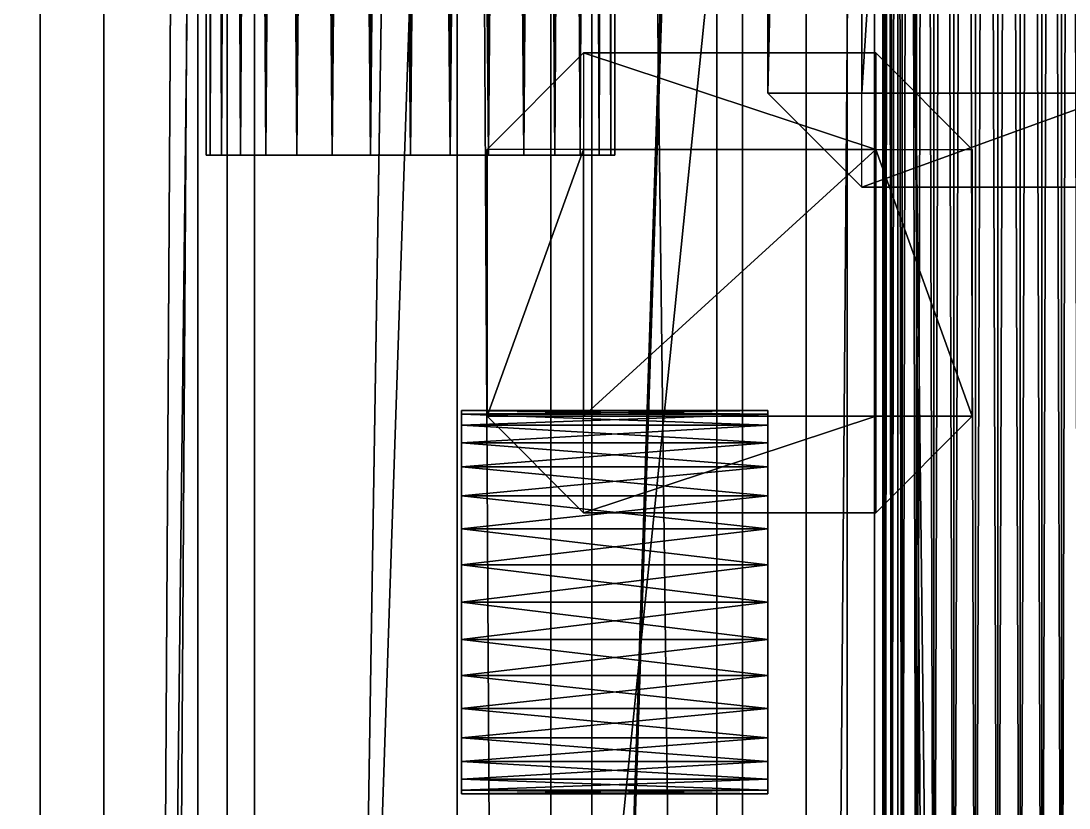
# Model space of a CAD drawing. Header units: millimetres. Extents: x -18 to 4450, y -985 to 970.
# Drawn here: x 1153.5 to 1235.6, y 203.9 to 265.5 of the extents above; entities that cross this region are included whole.
import ezdxf

# ---------------------------------------------------------------- set-up
doc = ezdxf.new("R2010")
doc.units = ezdxf.units.MM
for name, color, linetype in [('as_fitted_routes__j40_rt_012_under_dash_evaporator_blower_controls_feed_under_dash_evaporator_feed', 1, 'CONTINUOUS'), ('body__cowl_top', 40, 'CONTINUOUS'), ('body__firewall', 40, 'CONTINUOUS'), ('body__floor_pan', 40, 'CONTINUOUS'), ('body__windshield_frame', 40, 'CONTINUOUS'), ('body__windshield_glass', 4, 'CONTINUOUS'), ('hard_top__front_roof_header_overhang_skin', 7, 'CONTINUOUS'), ('hard_top__roof_front_gutter', 7, 'CONTINUOUS'), ('hard_top__white_hardtop_crowned_roof_skin', 7, 'CONTINUOUS'), ('hard_top__white_hardtop_roof', 7, 'CONTINUOUS'), ('interior__dash_passenger_grab_handle_bar', 9, 'CONTINUOUS'), ('interior__dash_passenger_grab_handle_right_mount', 9, 'CONTINUOUS'), ('interior__dashboard', 30, 'CONTINUOUS'), ('interior__dashboard_glovebox_door', 7, 'CONTINUOUS'), ('interior__heater_control_knob_3', 9, 'CONTINUOUS')]:
    doc.layers.add(name, color=color, linetype=linetype)

msp = doc.modelspace()

# ---------------------------------------------------------------- linework, layer by layer
at = {"layer": 'as_fitted_routes__j40_rt_012_under_dash_evaporator_blower_controls_feed_under_dash_evaporator_feed'}
for points in [[(1221.172929, 159.999996, 986.755788), (1221.172929, 680.000007, 986.755788), (1220.999956, 680.000007, 985.000014)], [(1221.172929, 159.999996, 986.755788), (1220.999956, 680.000007, 985.000014), (1220.999956, 159.999996, 985.000014)], [(1220.999956, 159.999996, 985.000014), (1220.999956, 680.000007, 985.000014), (1221.172929, 680.000007, 983.244181)], [(1220.999956, 159.999996, 985.000014), (1221.172929, 680.000007, 983.244181), (1221.172929, 159.999996, 983.244181)], [(1221.685052, 159.999996, 988.444149), (1221.685052, 680.000007, 988.444149), (1221.172929, 680.000007, 986.755788)], [(1221.685052, 159.999996, 988.444149), (1221.172929, 680.000007, 986.755788), (1221.172929, 159.999996, 986.755788)], [(1221.172929, 159.999996, 983.244181), (1221.172929, 680.000007, 983.244181), (1221.685052, 680.000007, 981.55582)], [(1221.172929, 159.999996, 983.244181), (1221.685052, 680.000007, 981.55582), (1221.685052, 159.999996, 981.55582)], [(1222.516775, 159.999996, 990.000129), (1222.516775, 680.000007, 990.000129), (1221.685052, 680.000007, 988.444149)], [(1222.516775, 159.999996, 990.000129), (1221.685052, 680.000007, 988.444149), (1221.685052, 159.999996, 988.444149)], [(1221.685052, 159.999996, 981.55582), (1221.685052, 680.000007, 981.55582), (1222.516775, 680.000007, 979.99984)], [(1221.685052, 159.999996, 981.55582), (1222.516775, 680.000007, 979.99984), (1222.516775, 159.999996, 979.99984)], [(1223.636031, 159.999996, 991.363943), (1223.636031, 680.000007, 991.363943), (1222.516775, 680.000007, 990.000129)], [(1223.636031, 159.999996, 991.363943), (1222.516775, 680.000007, 990.000129), (1222.516775, 159.999996, 990.000129)], [(1222.516775, 159.999996, 979.99984), (1222.516775, 680.000007, 979.99984), (1223.636031, 680.000007, 978.636026)], [(1222.516775, 159.999996, 979.99984), (1223.636031, 680.000007, 978.636026), (1223.636031, 159.999996, 978.636026)], [(1224.999905, 159.999996, 992.483199), (1224.999905, 680.000007, 992.483199), (1223.636031, 680.000007, 991.363943)], [(1224.999905, 159.999996, 992.483199), (1223.636031, 680.000007, 991.363943), (1223.636031, 159.999996, 991.363943)], [(1223.636031, 159.999996, 978.636026), (1223.636031, 680.000007, 978.636026), (1224.999905, 680.000007, 977.51677)], [(1223.636031, 159.999996, 978.636026), (1224.999905, 680.000007, 977.51677), (1224.999905, 159.999996, 977.51677)], [(1226.555824, 159.999996, 993.314922), (1226.555824, 680.000007, 993.314922), (1224.999905, 680.000007, 992.483199)], [(1226.555824, 159.999996, 993.314922), (1224.999905, 680.000007, 992.483199), (1224.999905, 159.999996, 992.483199)], [(1224.999905, 159.999996, 977.51677), (1224.999905, 680.000007, 977.51677), (1226.555824, 680.000007, 976.685107)], [(1224.999905, 159.999996, 977.51677), (1226.555824, 680.000007, 976.685107), (1226.555824, 159.999996, 976.685107)], [(1228.244185, 159.999996, 993.827045), (1228.244185, 680.000007, 993.827045), (1226.555824, 680.000007, 993.314922)], [(1228.244185, 159.999996, 993.827045), (1226.555824, 680.000007, 993.314922), (1226.555824, 159.999996, 993.314922)], [(1226.555824, 159.999996, 976.685107), (1226.555824, 680.000007, 976.685107), (1228.244185, 680.000007, 976.172924)], [(1226.555824, 159.999996, 976.685107), (1228.244185, 680.000007, 976.172924), (1228.244185, 159.999996, 976.172924)], [(1230.000019, 159.999996, 994.000018), (1230.000019, 680.000007, 994.000018), (1228.244185, 680.000007, 993.827045)], [(1230.000019, 159.999996, 994.000018), (1228.244185, 680.000007, 993.827045), (1228.244185, 159.999996, 993.827045)], [(1228.244185, 159.999996, 976.172924), (1228.244185, 680.000007, 976.172924), (1230.000019, 680.000007, 976.000011)], [(1228.244185, 159.999996, 976.172924), (1230.000019, 680.000007, 976.000011), (1230.000019, 159.999996, 976.000011)], [(1231.755853, 159.999996, 993.827045), (1231.755853, 680.000007, 993.827045), (1230.000019, 680.000007, 994.000018)], [(1231.755853, 159.999996, 993.827045), (1230.000019, 680.000007, 994.000018), (1230.000019, 159.999996, 994.000018)], [(1230.000019, 159.999996, 976.000011), (1230.000019, 680.000007, 976.000011), (1231.755853, 680.000007, 976.172924)], [(1230.000019, 159.999996, 976.000011), (1231.755853, 680.000007, 976.172924), (1231.755853, 159.999996, 976.172924)], [(1233.444095, 159.999996, 993.314922), (1233.444095, 680.000007, 993.314922), (1231.755853, 680.000007, 993.827045)], [(1233.444095, 159.999996, 993.314922), (1231.755853, 680.000007, 993.827045), (1231.755853, 159.999996, 993.827045)], [(1231.755853, 159.999996, 976.172924), (1231.755853, 680.000007, 976.172924), (1233.444095, 680.000007, 976.685107)], [(1231.755853, 159.999996, 976.172924), (1233.444095, 680.000007, 976.685107), (1233.444095, 159.999996, 976.685107)], [(1235.000134, 159.999996, 992.483199), (1235.000134, 680.000007, 992.483199), (1233.444095, 680.000007, 993.314922)], [(1235.000134, 159.999996, 992.483199), (1233.444095, 680.000007, 993.314922), (1233.444095, 159.999996, 993.314922)], [(1233.444095, 159.999996, 976.685107), (1233.444095, 680.000007, 976.685107), (1235.000134, 680.000007, 977.51677)], [(1233.444095, 159.999996, 976.685107), (1235.000134, 680.000007, 977.51677), (1235.000134, 159.999996, 977.51677)], [(1236.364007, 159.999996, 991.363943), (1236.364007, 680.000007, 991.363943), (1235.000134, 680.000007, 992.483199)], [(1236.364007, 159.999996, 991.363943), (1235.000134, 680.000007, 992.483199), (1235.000134, 159.999996, 992.483199)], [(1235.000134, 159.999996, 977.51677), (1235.000134, 680.000007, 977.51677), (1236.364007, 680.000007, 978.636026)], [(1235.000134, 159.999996, 977.51677), (1236.364007, 680.000007, 978.636026), (1236.364007, 159.999996, 978.636026)]]:
    msp.add_3dface(points, dxfattribs=at)
at = {"layer": 'body__cowl_top'}
for points in [[(1108.100057, -706.900001, 1370.000005), (1251.899958, -706.900001, 1370.000005), (1251.899958, 706.900001, 1370.000005)], [(1108.100057, -706.900001, 1370.000005), (1251.899958, 706.900001, 1370.000005), (1108.100057, 706.900001, 1370.000005)], [(1108.100057, -706.900001, 1259.99999), (1108.100057, 706.900001, 1259.99999), (1251.899958, 706.900001, 1259.99999)], [(1108.100057, -706.900001, 1259.99999), (1251.899958, 706.900001, 1259.99999), (1251.899958, -706.900001, 1259.99999)]]:
    msp.add_3dface(points, dxfattribs=at)
at = {"layer": 'body__firewall'}
for points in [[(1151.800036, -693.199992, 1470.000029), (1198.199987, -693.199992, 1470.000029), (1198.199987, 693.199992, 1470.000029)], [(1151.800036, -693.199992, 1470.000029), (1198.199987, 693.199992, 1470.000029), (1151.800036, 693.199992, 1470.000029)], [(1151.800036, -693.199992, 689.999998), (1151.800036, 693.199992, 689.999998), (1198.199987, 693.199992, 689.999998)], [(1151.800036, -693.199992, 689.999998), (1198.199987, 693.199992, 689.999998), (1198.199987, -693.199992, 689.999998)], [(1215.000033, -693.199992, 706.799984), (1198.199987, -693.199992, 689.999998), (1198.199987, 693.199992, 689.999998)], [(1215.000033, -693.199992, 706.799984), (1198.199987, 693.199992, 689.999998), (1215.000033, 693.199992, 706.799984)], [(1215.000033, -693.199992, 1453.199983), (1198.199987, -693.199992, 1470.000029), (1198.199987, 693.199992, 1470.000029)], [(1215.000033, -693.199992, 1453.199983), (1198.199987, 693.199992, 1470.000029), (1215.000033, 693.199992, 1453.199983)], [(1215.000033, -693.199992, 706.799984), (1215.000033, 693.199992, 706.799984), (1215.000033, 693.199992, 1453.199983)], [(1215.000033, -693.199992, 706.799984), (1215.000033, 693.199992, 1453.199983), (1215.000033, -693.199992, 1453.199983)]]:
    msp.add_3dface(points, dxfattribs=at)
at = {"layer": 'body__floor_pan'}
for points in [[(901.549995, -653.450012, 670.000017), (3428.450108, -653.450012, 670.000017), (3428.450108, 653.450012, 670.000017)], [(901.549995, -653.450012, 670.000017), (3428.450108, 653.450012, 670.000017), (901.549995, 653.450012, 670.000017)], [(901.549995, -653.450012, 615.00001), (901.549995, 653.450012, 615.00001), (3428.450108, 653.450012, 615.00001)], [(901.549995, -653.450012, 615.00001), (3428.450108, 653.450012, 615.00001), (3428.450108, -653.450012, 615.00001)]]:
    msp.add_3dface(points, dxfattribs=at)
at = {"layer": 'body__windshield_frame'}
for points in [[(1154.999971, -723.200023, 1331.799984), (1154.999971, -723.200023, 1818.199992), (1154.999971, 723.200023, 1818.199992)], [(1154.999971, -723.200023, 1331.799984), (1154.999971, 723.200023, 1818.199992), (1154.999971, 723.200023, 1331.799984)], [(1154.999971, -723.200023, 1331.799984), (1171.800017, -723.200023, 1315.000057), (1171.800017, 723.200023, 1315.000057)], [(1154.999971, -723.200023, 1331.799984), (1171.800017, 723.200023, 1315.000057), (1154.999971, 723.200023, 1331.799984)], [(1154.999971, -723.200023, 1818.199992), (1171.800017, -723.200023, 1835.000038), (1171.800017, 723.200023, 1835.000038)], [(1154.999971, -723.200023, 1818.199992), (1171.800017, 723.200023, 1835.000038), (1154.999971, 723.200023, 1818.199992)], [(1171.800017, -723.200023, 1835.000038), (1218.199968, -723.200023, 1835.000038), (1218.199968, 723.200023, 1835.000038)], [(1171.800017, -723.200023, 1835.000038), (1218.199968, 723.200023, 1835.000038), (1171.800017, 723.200023, 1835.000038)], [(1171.800017, -723.200023, 1315.000057), (1171.800017, 723.200023, 1315.000057), (1218.199968, 723.200023, 1315.000057)], [(1171.800017, -723.200023, 1315.000057), (1218.199968, 723.200023, 1315.000057), (1218.199968, -723.200023, 1315.000057)], [(1235.000014, -723.200023, 1331.799984), (1218.199968, -723.200023, 1315.000057), (1218.199968, 723.200023, 1315.000057)], [(1235.000014, -723.200023, 1331.799984), (1218.199968, 723.200023, 1315.000057), (1235.000014, 723.200023, 1331.799984)], [(1235.000014, -723.200023, 1818.199992), (1218.199968, -723.200023, 1835.000038), (1218.199968, 723.200023, 1835.000038)], [(1235.000014, -723.200023, 1818.199992), (1218.199968, 723.200023, 1835.000038), (1235.000014, 723.200023, 1818.199992)], [(1235.000014, -723.200023, 1331.799984), (1235.000014, 723.200023, 1331.799984), (1235.000014, 723.200023, 1818.199992)], [(1235.000014, -723.200023, 1331.799984), (1235.000014, 723.200023, 1818.199992), (1235.000014, -723.200023, 1818.199992)]]:
    msp.add_3dface(points, dxfattribs=at)
at = {"layer": 'body__windshield_glass'}
for points in [[(1159.999967, -642.650008, 1387.349963), (1159.999967, -642.650008, 1782.649994), (1159.999967, 642.650008, 1782.649994)], [(1159.999967, -642.650008, 1387.349963), (1159.999967, 642.650008, 1782.649994), (1159.999967, 642.650008, 1387.349963)], [(1159.999967, -642.650008, 1387.349963), (1167.350054, -642.650008, 1379.999995), (1167.350054, 642.650008, 1379.999995)], [(1159.999967, -642.650008, 1387.349963), (1167.350054, 642.650008, 1379.999995), (1159.999967, 642.650008, 1387.349963)], [(1159.999967, -642.650008, 1782.649994), (1167.350054, -642.650008, 1789.999962), (1167.350054, 642.650008, 1789.999962)], [(1159.999967, -642.650008, 1782.649994), (1167.350054, 642.650008, 1789.999962), (1159.999967, 642.650008, 1782.649994)], [(1167.350054, -642.650008, 1789.999962), (1187.649965, -642.650008, 1789.999962), (1187.649965, 642.650008, 1789.999962)], [(1167.350054, -642.650008, 1789.999962), (1187.649965, 642.650008, 1789.999962), (1167.350054, 642.650008, 1789.999962)], [(1167.350054, -642.650008, 1379.999995), (1167.350054, 642.650008, 1379.999995), (1187.649965, 642.650008, 1379.999995)], [(1167.350054, -642.650008, 1379.999995), (1187.649965, 642.650008, 1379.999995), (1187.649965, -642.650008, 1379.999995)], [(1195.000052, -642.650008, 1387.349963), (1187.649965, -642.650008, 1379.999995), (1187.649965, 642.650008, 1379.999995)], [(1195.000052, -642.650008, 1387.349963), (1187.649965, 642.650008, 1379.999995), (1195.000052, 642.650008, 1387.349963)], [(1195.000052, -642.650008, 1782.649994), (1187.649965, -642.650008, 1789.999962), (1187.649965, 642.650008, 1789.999962)], [(1195.000052, -642.650008, 1782.649994), (1187.649965, 642.650008, 1789.999962), (1195.000052, 642.650008, 1782.649994)], [(1195.000052, -642.650008, 1387.349963), (1195.000052, 642.650008, 1387.349963), (1195.000052, 642.650008, 1782.649994)], [(1195.000052, -642.650008, 1387.349963), (1195.000052, 642.650008, 1782.649994), (1195.000052, -642.650008, 1782.649994)]]:
    msp.add_3dface(points, dxfattribs=at)
at = {"layer": 'hard_top__front_roof_header_overhang_skin'}
for points in [[(1092.000008, 0, 1833.999991), (1207.999945, 0, 1878.000021), (1207.999945, 786.000013, 1851.999998)], [(1092.000008, 0, 1833.999991), (1207.999945, 786.000013, 1851.999998), (1092.000008, 786.000013, 1807.999969)], [(1092.000008, 0, 1817.999959), (1092.000008, 786.000013, 1792.000055), (1207.999945, 786.000013, 1835.999966)], [(1092.000008, 0, 1817.999959), (1207.999945, 786.000013, 1835.999966), (1207.999945, 0, 1861.999989)], [(1207.999945, 0, 1878.000021), (1207.999945, 0, 1861.999989), (1207.999945, 786.000013, 1835.999966)], [(1207.999945, 0, 1878.000021), (1207.999945, 786.000013, 1835.999966), (1207.999945, 786.000013, 1851.999998)]]:
    msp.add_3dface(points, dxfattribs=at)
at = {"layer": 'hard_top__roof_front_gutter'}
for points in [[(1159.999967, -777.840018, 1819.659948), (1159.999967, -777.840018, 1846.339941), (1159.999967, 777.840018, 1846.339941)], [(1159.999967, -777.840018, 1819.659948), (1159.999967, 777.840018, 1846.339941), (1159.999967, 777.840018, 1819.659948)], [(1159.999967, -777.840018, 1819.659948), (1169.659972, -777.840018, 1809.999943), (1169.659972, 777.840018, 1809.999943)], [(1159.999967, -777.840018, 1819.659948), (1169.659972, 777.840018, 1809.999943), (1159.999967, 777.840018, 1819.659948)], [(1159.999967, -777.840018, 1846.339941), (1169.659972, -777.840018, 1855.999947), (1169.659972, 777.840018, 1855.999947)], [(1159.999967, -777.840018, 1846.339941), (1169.659972, 777.840018, 1855.999947), (1159.999967, 777.840018, 1846.339941)], [(1169.659972, -777.840018, 1855.999947), (1220.340014, -777.840018, 1855.999947), (1220.340014, 777.840018, 1855.999947)], [(1169.659972, -777.840018, 1855.999947), (1220.340014, 777.840018, 1855.999947), (1169.659972, 777.840018, 1855.999947)], [(1169.659972, -777.840018, 1809.999943), (1169.659972, 777.840018, 1809.999943), (1220.340014, 777.840018, 1809.999943)], [(1169.659972, -777.840018, 1809.999943), (1220.340014, 777.840018, 1809.999943), (1220.340014, -777.840018, 1809.999943)], [(1230.000019, -777.840018, 1819.659948), (1220.340014, -777.840018, 1809.999943), (1220.340014, 777.840018, 1809.999943)], [(1230.000019, -777.840018, 1819.659948), (1220.340014, 777.840018, 1809.999943), (1230.000019, 777.840018, 1819.659948)], [(1230.000019, -777.840018, 1846.339941), (1220.340014, -777.840018, 1855.999947), (1220.340014, 777.840018, 1855.999947)], [(1230.000019, -777.840018, 1846.339941), (1220.340014, 777.840018, 1855.999947), (1230.000019, 777.840018, 1846.339941)], [(1230.000019, -777.840018, 1819.659948), (1230.000019, 777.840018, 1819.659948), (1230.000019, 777.840018, 1846.339941)], [(1230.000019, -777.840018, 1819.659948), (1230.000019, 777.840018, 1846.339941), (1230.000019, -777.840018, 1846.339941)]]:
    msp.add_3dface(points, dxfattribs=at)
at = {"layer": 'hard_top__white_hardtop_crowned_roof_skin'}
for points in [[(1125, 0, 1932.000041), (3440.000057, 0, 1942.000031), (3440.000057, 759.99999, 1896.000028)], [(1125, 0, 1932.000041), (3440.000057, 759.99999, 1896.000028), (1125, 759.99999, 1886.000037)], [(1125, 0, 1906.000018), (1125, 759.99999, 1860.000014), (3440.000057, 759.99999, 1870.000005)], [(1125, 0, 1906.000018), (3440.000057, 759.99999, 1870.000005), (3440.000057, 0, 1916.000009)]]:
    msp.add_3dface(points, dxfattribs=at)
at = {"layer": 'hard_top__white_hardtop_roof'}
for points in [[(1210.000038, -757.82001, 1850.18003), (1210.000038, -757.82001, 1883.820057), (1210.000038, 757.82001, 1883.820057)], [(1210.000038, -757.82001, 1850.18003), (1210.000038, 757.82001, 1883.820057), (1210.000038, 757.82001, 1850.18003)], [(1210.000038, -757.82001, 1850.18003), (1222.180009, -757.82001, 1838.000059), (1222.180009, 757.82001, 1838.000059)], [(1210.000038, -757.82001, 1850.18003), (1222.180009, 757.82001, 1838.000059), (1210.000038, 757.82001, 1850.18003)], [(1210.000038, -757.82001, 1883.820057), (1222.180009, -757.82001, 1896.000028), (1222.180009, 757.82001, 1896.000028)], [(1210.000038, -757.82001, 1883.820057), (1222.180009, 757.82001, 1896.000028), (1210.000038, 757.82001, 1883.820057)], [(1222.180009, -757.82001, 1896.000028), (3487.81991, -757.82001, 1896.000028), (3487.81991, 757.82001, 1896.000028)], [(1222.180009, -757.82001, 1896.000028), (3487.81991, 757.82001, 1896.000028), (1222.180009, 757.82001, 1896.000028)], [(1222.180009, -757.82001, 1838.000059), (1222.180009, 757.82001, 1838.000059), (3487.81991, 757.82001, 1838.000059)], [(1222.180009, -757.82001, 1838.000059), (3487.81991, 757.82001, 1838.000059), (3487.81991, -757.82001, 1838.000059)]]:
    msp.add_3dface(points, dxfattribs=at)
at = {"layer": 'interior__dash_passenger_grab_handle_bar'}
for points in [[(1168.307424, 254.999995, 1201.121449), (1168.307424, 584.999979, 1201.121449), (1167.999983, 584.999979, 1197.999954)], [(1168.307424, 254.999995, 1201.121449), (1167.999983, 584.999979, 1197.999954), (1167.999983, 254.999995, 1197.999954)], [(1167.999983, 254.999995, 1197.999954), (1167.999983, 584.999979, 1197.999954), (1168.307424, 584.999979, 1194.878578)], [(1167.999983, 254.999995, 1197.999954), (1168.307424, 584.999979, 1194.878578), (1168.307424, 254.999995, 1194.878578)], [(1169.217944, 254.999995, 1204.122901), (1169.217944, 584.999979, 1204.122901), (1168.307424, 584.999979, 1201.121449)], [(1169.217944, 254.999995, 1204.122901), (1168.307424, 584.999979, 1201.121449), (1168.307424, 254.999995, 1201.121449)], [(1168.307424, 254.999995, 1194.878578), (1168.307424, 584.999979, 1194.878578), (1169.217944, 584.999979, 1191.877007)], [(1168.307424, 254.999995, 1194.878578), (1169.217944, 584.999979, 1191.877007), (1169.217944, 254.999995, 1191.877007)], [(1170.696497, 254.999995, 1206.889153), (1170.696497, 584.999979, 1206.889153), (1169.217944, 584.999979, 1204.122901)], [(1170.696497, 254.999995, 1206.889153), (1169.217944, 584.999979, 1204.122901), (1169.217944, 254.999995, 1204.122901)], [(1169.217944, 254.999995, 1191.877007), (1169.217944, 584.999979, 1191.877007), (1170.696497, 584.999979, 1189.110875)], [(1169.217944, 254.999995, 1191.877007), (1170.696497, 584.999979, 1189.110875), (1170.696497, 254.999995, 1189.110875)], [(1172.686338, 254.999995, 1209.31375), (1172.686338, 584.999979, 1209.31375), (1170.696497, 584.999979, 1206.889153)], [(1172.686338, 254.999995, 1209.31375), (1170.696497, 584.999979, 1206.889153), (1170.696497, 254.999995, 1206.889153)], [(1170.696497, 254.999995, 1189.110875), (1170.696497, 584.999979, 1189.110875), (1172.686338, 584.999979, 1186.686277)], [(1170.696497, 254.999995, 1189.110875), (1172.686338, 584.999979, 1186.686277), (1172.686338, 254.999995, 1186.686277)], [(1175.110817, 254.999995, 1211.303473), (1175.110817, 584.999979, 1211.303473), (1172.686338, 584.999979, 1209.31375)], [(1175.110817, 254.999995, 1211.303473), (1172.686338, 584.999979, 1209.31375), (1172.686338, 254.999995, 1209.31375)], [(1172.686338, 254.999995, 1186.686277), (1172.686338, 584.999979, 1186.686277), (1175.110817, 584.999979, 1184.696436)], [(1172.686338, 254.999995, 1186.686277), (1175.110817, 584.999979, 1184.696436), (1175.110817, 254.999995, 1184.696436)], [(1177.877069, 254.999995, 1212.782025), (1177.877069, 584.999979, 1212.782025), (1175.110817, 584.999979, 1211.303473)], [(1177.877069, 254.999995, 1212.782025), (1175.110817, 584.999979, 1211.303473), (1175.110817, 254.999995, 1211.303473)], [(1175.110817, 254.999995, 1184.696436), (1175.110817, 584.999979, 1184.696436), (1177.877069, 584.999979, 1183.217883)], [(1175.110817, 254.999995, 1184.696436), (1177.877069, 584.999979, 1183.217883), (1177.877069, 254.999995, 1183.217883)], [(1180.87852, 254.999995, 1213.692546), (1180.87852, 584.999979, 1213.692546), (1177.877069, 584.999979, 1212.782025)], [(1180.87852, 254.999995, 1213.692546), (1177.877069, 584.999979, 1212.782025), (1177.877069, 254.999995, 1212.782025)], [(1177.877069, 254.999995, 1183.217883), (1177.877069, 584.999979, 1183.217883), (1180.87852, 584.999979, 1182.307482)], [(1177.877069, 254.999995, 1183.217883), (1180.87852, 584.999979, 1182.307482), (1180.87852, 254.999995, 1182.307482)], [(1184.000015, 254.999995, 1213.999987), (1184.000015, 584.999979, 1213.999987), (1180.87852, 584.999979, 1213.692546)], [(1184.000015, 254.999995, 1213.999987), (1180.87852, 584.999979, 1213.692546), (1180.87852, 254.999995, 1213.692546)], [(1180.87852, 254.999995, 1182.307482), (1180.87852, 584.999979, 1182.307482), (1184.000015, 584.999979, 1182.000041)], [(1180.87852, 254.999995, 1182.307482), (1184.000015, 584.999979, 1182.000041), (1184.000015, 254.999995, 1182.000041)], [(1187.121391, 254.999995, 1213.692546), (1187.121391, 584.999979, 1213.692546), (1184.000015, 584.999979, 1213.999987)], [(1187.121391, 254.999995, 1213.692546), (1184.000015, 584.999979, 1213.999987), (1184.000015, 254.999995, 1213.999987)], [(1184.000015, 254.999995, 1182.000041), (1184.000015, 584.999979, 1182.000041), (1187.121391, 584.999979, 1182.307482)], [(1184.000015, 254.999995, 1182.000041), (1187.121391, 584.999979, 1182.307482), (1187.121391, 254.999995, 1182.307482)], [(1190.122962, 254.999995, 1212.782025), (1190.122962, 584.999979, 1212.782025), (1187.121391, 584.999979, 1213.692546)], [(1190.122962, 254.999995, 1212.782025), (1187.121391, 584.999979, 1213.692546), (1187.121391, 254.999995, 1213.692546)], [(1187.121391, 254.999995, 1182.307482), (1187.121391, 584.999979, 1182.307482), (1190.122962, 584.999979, 1183.217883)], [(1187.121391, 254.999995, 1182.307482), (1190.122962, 584.999979, 1183.217883), (1190.122962, 254.999995, 1183.217883)], [(1192.889094, 254.999995, 1211.303473), (1192.889094, 584.999979, 1211.303473), (1190.122962, 584.999979, 1212.782025)], [(1192.889094, 254.999995, 1211.303473), (1190.122962, 584.999979, 1212.782025), (1190.122962, 254.999995, 1212.782025)], [(1190.122962, 254.999995, 1183.217883), (1190.122962, 584.999979, 1183.217883), (1192.889094, 584.999979, 1184.696436)], [(1190.122962, 254.999995, 1183.217883), (1192.889094, 584.999979, 1184.696436), (1192.889094, 254.999995, 1184.696436)], [(1195.313692, 254.999995, 1209.31375), (1195.313692, 584.999979, 1209.31375), (1192.889094, 584.999979, 1211.303473)], [(1195.313692, 254.999995, 1209.31375), (1192.889094, 584.999979, 1211.303473), (1192.889094, 254.999995, 1211.303473)], [(1192.889094, 254.999995, 1184.696436), (1192.889094, 584.999979, 1184.696436), (1195.313692, 584.999979, 1186.686277)], [(1192.889094, 254.999995, 1184.696436), (1195.313692, 584.999979, 1186.686277), (1195.313692, 254.999995, 1186.686277)], [(1197.303534, 254.999995, 1206.889153), (1197.303534, 584.999979, 1206.889153), (1195.313692, 584.999979, 1209.31375)], [(1197.303534, 254.999995, 1206.889153), (1195.313692, 584.999979, 1209.31375), (1195.313692, 254.999995, 1209.31375)], [(1195.313692, 254.999995, 1186.686277), (1195.313692, 584.999979, 1186.686277), (1197.303534, 584.999979, 1189.110875)], [(1195.313692, 254.999995, 1186.686277), (1197.303534, 584.999979, 1189.110875), (1197.303534, 254.999995, 1189.110875)], [(1198.782086, 254.999995, 1204.122901), (1198.782086, 584.999979, 1204.122901), (1197.303534, 584.999979, 1206.889153)], [(1198.782086, 254.999995, 1204.122901), (1197.303534, 584.999979, 1206.889153), (1197.303534, 254.999995, 1206.889153)], [(1197.303534, 254.999995, 1189.110875), (1197.303534, 584.999979, 1189.110875), (1198.782086, 584.999979, 1191.877007)], [(1197.303534, 254.999995, 1189.110875), (1198.782086, 584.999979, 1191.877007), (1198.782086, 254.999995, 1191.877007)], [(1199.692607, 254.999995, 1201.121449), (1199.692607, 584.999979, 1201.121449), (1198.782086, 584.999979, 1204.122901)], [(1199.692607, 254.999995, 1201.121449), (1198.782086, 584.999979, 1204.122901), (1198.782086, 254.999995, 1204.122901)], [(1198.782086, 254.999995, 1191.877007), (1198.782086, 584.999979, 1191.877007), (1199.692607, 584.999979, 1194.878578)], [(1198.782086, 254.999995, 1191.877007), (1199.692607, 584.999979, 1194.878578), (1199.692607, 254.999995, 1194.878578)], [(1200.000048, 254.999995, 1197.999954), (1200.000048, 584.999979, 1197.999954), (1199.692607, 584.999979, 1201.121449)], [(1200.000048, 254.999995, 1197.999954), (1199.692607, 584.999979, 1201.121449), (1199.692607, 254.999995, 1201.121449)], [(1199.692607, 254.999995, 1194.878578), (1199.692607, 584.999979, 1194.878578), (1200.000048, 584.999979, 1197.999954)], [(1199.692607, 254.999995, 1194.878578), (1200.000048, 584.999979, 1197.999954), (1200.000048, 254.999995, 1197.999954)], [(1184.000015, 254.999995, 1197.999954), (1167.999983, 254.999995, 1197.999954), (1168.307424, 254.999995, 1201.121449)], [(1184.000015, 254.999995, 1197.999954), (1168.307424, 254.999995, 1194.878578), (1167.999983, 254.999995, 1197.999954)], [(1184.000015, 254.999995, 1197.999954), (1168.307424, 254.999995, 1201.121449), (1169.217944, 254.999995, 1204.122901)], [(1184.000015, 254.999995, 1197.999954), (1169.217944, 254.999995, 1191.877007), (1168.307424, 254.999995, 1194.878578)], [(1184.000015, 254.999995, 1197.999954), (1169.217944, 254.999995, 1204.122901), (1170.696497, 254.999995, 1206.889153)], [(1184.000015, 254.999995, 1197.999954), (1170.696497, 254.999995, 1189.110875), (1169.217944, 254.999995, 1191.877007)], [(1184.000015, 254.999995, 1197.999954), (1170.696497, 254.999995, 1206.889153), (1172.686338, 254.999995, 1209.31375)], [(1184.000015, 254.999995, 1197.999954), (1172.686338, 254.999995, 1186.686277), (1170.696497, 254.999995, 1189.110875)], [(1184.000015, 254.999995, 1197.999954), (1172.686338, 254.999995, 1209.31375), (1175.110817, 254.999995, 1211.303473)], [(1184.000015, 254.999995, 1197.999954), (1175.110817, 254.999995, 1184.696436), (1172.686338, 254.999995, 1186.686277)], [(1184.000015, 254.999995, 1197.999954), (1175.110817, 254.999995, 1211.303473), (1177.877069, 254.999995, 1212.782025)], [(1184.000015, 254.999995, 1197.999954), (1177.877069, 254.999995, 1183.217883), (1175.110817, 254.999995, 1184.696436)], [(1184.000015, 254.999995, 1197.999954), (1177.877069, 254.999995, 1212.782025), (1180.87852, 254.999995, 1213.692546)], [(1184.000015, 254.999995, 1197.999954), (1180.87852, 254.999995, 1182.307482), (1177.877069, 254.999995, 1183.217883)], [(1184.000015, 254.999995, 1197.999954), (1180.87852, 254.999995, 1213.692546), (1184.000015, 254.999995, 1213.999987)], [(1184.000015, 254.999995, 1197.999954), (1184.000015, 254.999995, 1182.000041), (1180.87852, 254.999995, 1182.307482)], [(1184.000015, 254.999995, 1197.999954), (1199.692607, 254.999995, 1201.121449), (1200.000048, 254.999995, 1197.999954)], [(1184.000015, 254.999995, 1197.999954), (1198.782086, 254.999995, 1204.122901), (1199.692607, 254.999995, 1201.121449)], [(1184.000015, 254.999995, 1197.999954), (1197.303534, 254.999995, 1206.889153), (1198.782086, 254.999995, 1204.122901)], [(1184.000015, 254.999995, 1197.999954), (1195.313692, 254.999995, 1209.31375), (1197.303534, 254.999995, 1206.889153)], [(1184.000015, 254.999995, 1197.999954), (1192.889094, 254.999995, 1211.303473), (1195.313692, 254.999995, 1209.31375)], [(1184.000015, 254.999995, 1197.999954), (1190.122962, 254.999995, 1212.782025), (1192.889094, 254.999995, 1211.303473)], [(1184.000015, 254.999995, 1197.999954), (1187.121391, 254.999995, 1213.692546), (1190.122962, 254.999995, 1212.782025)], [(1184.000015, 254.999995, 1197.999954), (1184.000015, 254.999995, 1213.999987), (1187.121391, 254.999995, 1213.692546)], [(1184.000015, 254.999995, 1197.999954), (1187.121391, 254.999995, 1182.307482), (1184.000015, 254.999995, 1182.000041)], [(1184.000015, 254.999995, 1197.999954), (1190.122962, 254.999995, 1183.217883), (1187.121391, 254.999995, 1182.307482)], [(1184.000015, 254.999995, 1197.999954), (1192.889094, 254.999995, 1184.696436), (1190.122962, 254.999995, 1183.217883)], [(1184.000015, 254.999995, 1197.999954), (1195.313692, 254.999995, 1186.686277), (1192.889094, 254.999995, 1184.696436)], [(1184.000015, 254.999995, 1197.999954), (1197.303534, 254.999995, 1189.110875), (1195.313692, 254.999995, 1186.686277)], [(1184.000015, 254.999995, 1197.999954), (1198.782086, 254.999995, 1191.877007), (1197.303534, 254.999995, 1189.110875)], [(1184.000015, 254.999995, 1197.999954), (1199.692607, 254.999995, 1194.878578), (1198.782086, 254.999995, 1191.877007)], [(1184.000015, 254.999995, 1197.999954), (1200.000048, 254.999995, 1197.999954), (1199.692607, 254.999995, 1194.878578)]]:
    msp.add_3dface(points, dxfattribs=at)
at = {"layer": 'interior__dash_passenger_grab_handle_right_mount'}
for points in [[(1190.000057, 255.439997, 1177.559972), (1197.559953, 263.000011, 1177.559972), (1197.559953, 263.000011, 1236.439943)], [(1190.000057, 255.439997, 1177.559972), (1197.559953, 263.000011, 1236.439943), (1190.000057, 255.439997, 1236.439943)], [(1190.000057, 255.439997, 1177.559972), (1197.559953, 263.000011, 1177.559972), (1197.559953, 255.439997, 1169.999957)], [(1190.000057, 255.439997, 1236.439943), (1197.559953, 263.000011, 1236.439943), (1197.559953, 255.439997, 1243.999958)], [(1197.559953, 263.000011, 1177.559972), (1197.559953, 263.000011, 1236.439943), (1220.44003, 263.000011, 1236.439943)], [(1197.559953, 263.000011, 1177.559972), (1220.44003, 263.000011, 1236.439943), (1220.44003, 263.000011, 1177.559972)], [(1197.559953, 263.000011, 1177.559972), (1197.559953, 255.439997, 1169.999957), (1220.44003, 255.439997, 1169.999957)], [(1197.559953, 263.000011, 1177.559972), (1220.44003, 255.439997, 1169.999957), (1220.44003, 263.000011, 1177.559972)], [(1197.559953, 263.000011, 1236.439943), (1197.559953, 255.439997, 1243.999958), (1220.44003, 255.439997, 1243.999958)], [(1197.559953, 263.000011, 1236.439943), (1220.44003, 255.439997, 1243.999958), (1220.44003, 263.000011, 1236.439943)], [(1228.000045, 255.439997, 1177.559972), (1220.44003, 263.000011, 1177.559972), (1220.44003, 263.000011, 1236.439943)], [(1228.000045, 255.439997, 1177.559972), (1220.44003, 263.000011, 1236.439943), (1228.000045, 255.439997, 1236.439943)], [(1228.000045, 255.439997, 1177.559972), (1220.44003, 263.000011, 1177.559972), (1220.44003, 255.439997, 1169.999957)], [(1228.000045, 255.439997, 1236.439943), (1220.44003, 263.000011, 1236.439943), (1220.44003, 255.439997, 1243.999958)], [(1190.000057, 234.559998, 1177.559972), (1190.000057, 234.559998, 1236.439943), (1190.000057, 255.439997, 1236.439943)], [(1190.000057, 234.559998, 1177.559972), (1190.000057, 255.439997, 1236.439943), (1190.000057, 255.439997, 1177.559972)], [(1190.000057, 234.559998, 1177.559972), (1197.559953, 234.559998, 1169.999957), (1197.559953, 255.439997, 1169.999957)], [(1190.000057, 234.559998, 1177.559972), (1197.559953, 255.439997, 1169.999957), (1190.000057, 255.439997, 1177.559972)], [(1190.000057, 234.559998, 1236.439943), (1197.559953, 234.559998, 1243.999958), (1197.559953, 255.439997, 1243.999958)], [(1190.000057, 234.559998, 1236.439943), (1197.559953, 255.439997, 1243.999958), (1190.000057, 255.439997, 1236.439943)], [(1197.559953, 234.559998, 1243.999958), (1220.44003, 234.559998, 1243.999958), (1220.44003, 255.439997, 1243.999958)], [(1197.559953, 234.559998, 1243.999958), (1220.44003, 255.439997, 1243.999958), (1197.559953, 255.439997, 1243.999958)], [(1197.559953, 234.559998, 1169.999957), (1197.559953, 255.439997, 1169.999957), (1220.44003, 255.439997, 1169.999957)], [(1197.559953, 234.559998, 1169.999957), (1220.44003, 255.439997, 1169.999957), (1220.44003, 234.559998, 1169.999957)], [(1228.000045, 234.559998, 1177.559972), (1220.44003, 234.559998, 1169.999957), (1220.44003, 255.439997, 1169.999957)], [(1228.000045, 234.559998, 1177.559972), (1220.44003, 255.439997, 1169.999957), (1228.000045, 255.439997, 1177.559972)], [(1228.000045, 234.559998, 1236.439943), (1220.44003, 234.559998, 1243.999958), (1220.44003, 255.439997, 1243.999958)], [(1228.000045, 234.559998, 1236.439943), (1220.44003, 255.439997, 1243.999958), (1228.000045, 255.439997, 1236.439943)], [(1228.000045, 234.559998, 1177.559972), (1228.000045, 255.439997, 1177.559972), (1228.000045, 255.439997, 1236.439943)], [(1228.000045, 234.559998, 1177.559972), (1228.000045, 255.439997, 1236.439943), (1228.000045, 234.559998, 1236.439943)], [(1190.000057, 234.559998, 1177.559972), (1197.559953, 226.999998, 1177.559972), (1197.559953, 226.999998, 1236.439943)], [(1190.000057, 234.559998, 1177.559972), (1197.559953, 226.999998, 1236.439943), (1190.000057, 234.559998, 1236.439943)], [(1190.000057, 234.559998, 1177.559972), (1197.559953, 226.999998, 1177.559972), (1197.559953, 234.559998, 1169.999957)], [(1190.000057, 234.559998, 1236.439943), (1197.559953, 226.999998, 1236.439943), (1197.559953, 234.559998, 1243.999958)], [(1197.559953, 226.999998, 1177.559972), (1197.559953, 234.559998, 1169.999957), (1220.44003, 234.559998, 1169.999957)], [(1197.559953, 226.999998, 1177.559972), (1220.44003, 234.559998, 1169.999957), (1220.44003, 226.999998, 1177.559972)], [(1197.559953, 226.999998, 1236.439943), (1197.559953, 234.559998, 1243.999958), (1220.44003, 234.559998, 1243.999958)], [(1197.559953, 226.999998, 1236.439943), (1220.44003, 234.559998, 1243.999958), (1220.44003, 226.999998, 1236.439943)], [(1228.000045, 234.559998, 1177.559972), (1220.44003, 226.999998, 1177.559972), (1220.44003, 226.999998, 1236.439943)], [(1228.000045, 234.559998, 1177.559972), (1220.44003, 226.999998, 1236.439943), (1228.000045, 234.559998, 1236.439943)], [(1228.000045, 234.559998, 1177.559972), (1220.44003, 226.999998, 1177.559972), (1220.44003, 234.559998, 1169.999957)], [(1228.000045, 234.559998, 1236.439943), (1220.44003, 226.999998, 1236.439943), (1220.44003, 234.559998, 1243.999958)], [(1197.559953, 226.999998, 1177.559972), (1220.44003, 226.999998, 1177.559972), (1220.44003, 226.999998, 1236.439943)], [(1197.559953, 226.999998, 1177.559972), (1220.44003, 226.999998, 1236.439943), (1197.559953, 226.999998, 1236.439943)]]:
    msp.add_3dface(points, dxfattribs=at)
at = {"layer": 'interior__dashboard'}
for points in [[(1235.000014, -639.999986, 1100.000024), (1235.000014, -639.999986, 1279.999971), (1235.000014, 639.999986, 1279.999971)], [(1235.000014, -639.999986, 1100.000024), (1235.000014, 639.999986, 1279.999971), (1235.000014, 639.999986, 1100.000024)], [(1235.000014, -639.999986, 1100.000024), (1254.999995, -639.999986, 1080.000043), (1254.999995, 639.999986, 1080.000043)], [(1235.000014, -639.999986, 1100.000024), (1254.999995, 639.999986, 1080.000043), (1235.000014, 639.999986, 1100.000024)], [(1235.000014, -639.999986, 1279.999971), (1254.999995, -639.999986, 1299.999952), (1254.999995, 639.999986, 1299.999952)], [(1235.000014, -639.999986, 1279.999971), (1254.999995, 639.999986, 1299.999952), (1235.000014, 639.999986, 1279.999971)]]:
    msp.add_3dface(points, dxfattribs=at)
at = {"layer": 'interior__dashboard_glovebox_door'}
for points in [[(1212.000012, 259.849995, 1122.349977), (1212.000012, 259.849995, 1257.650018), (1212.000012, 580.150008, 1257.650018)], [(1212.000012, 259.849995, 1122.349977), (1212.000012, 580.150008, 1257.650018), (1212.000012, 580.150008, 1122.349977)], [(1212.000012, 259.849995, 1122.349977), (1219.34998, 259.849995, 1115.00001), (1219.34998, 580.150008, 1115.00001)], [(1212.000012, 259.849995, 1122.349977), (1219.34998, 580.150008, 1115.00001), (1212.000012, 580.150008, 1122.349977)], [(1212.000012, 259.849995, 1257.650018), (1219.34998, 259.849995, 1264.999986), (1219.34998, 580.150008, 1264.999986)], [(1212.000012, 259.849995, 1257.650018), (1219.34998, 580.150008, 1264.999986), (1212.000012, 580.150008, 1257.650018)], [(1219.34998, 259.849995, 1264.999986), (1239.650011, 259.849995, 1264.999986), (1239.650011, 580.150008, 1264.999986)], [(1219.34998, 259.849995, 1264.999986), (1239.650011, 580.150008, 1264.999986), (1219.34998, 580.150008, 1264.999986)], [(1219.34998, 259.849995, 1115.00001), (1219.34998, 580.150008, 1115.00001), (1239.650011, 580.150008, 1115.00001)], [(1219.34998, 259.849995, 1115.00001), (1239.650011, 580.150008, 1115.00001), (1239.650011, 259.849995, 1115.00001)], [(1212.000012, 259.849995, 1122.349977), (1219.34998, 252.499998, 1122.349977), (1219.34998, 252.499998, 1257.650018)], [(1212.000012, 259.849995, 1122.349977), (1219.34998, 252.499998, 1257.650018), (1212.000012, 259.849995, 1257.650018)], [(1212.000012, 259.849995, 1122.349977), (1219.34998, 252.499998, 1122.349977), (1219.34998, 259.849995, 1115.00001)], [(1212.000012, 259.849995, 1257.650018), (1219.34998, 252.499998, 1257.650018), (1219.34998, 259.849995, 1264.999986)], [(1219.34998, 252.499998, 1122.349977), (1219.34998, 259.849995, 1115.00001), (1239.650011, 259.849995, 1115.00001)], [(1219.34998, 252.499998, 1122.349977), (1239.650011, 259.849995, 1115.00001), (1239.650011, 252.499998, 1122.349977)], [(1219.34998, 252.499998, 1257.650018), (1219.34998, 259.849995, 1264.999986), (1239.650011, 259.849995, 1264.999986)], [(1219.34998, 252.499998, 1257.650018), (1239.650011, 259.849995, 1264.999986), (1239.650011, 252.499998, 1257.650018)], [(1219.34998, 252.499998, 1122.349977), (1239.650011, 252.499998, 1122.349977), (1239.650011, 252.499998, 1257.650018)], [(1219.34998, 252.499998, 1122.349977), (1239.650011, 252.499998, 1257.650018), (1219.34998, 252.499998, 1257.650018)]]:
    msp.add_3dface(points, dxfattribs=at)
at = {"layer": 'interior__heater_control_knob_3'}
for points in [[(1187.999964, 234.999999, 1047.999978), (1212.000012, 234.999999, 1047.999978), (1212.000012, 234.711781, 1050.926328)], [(1187.999964, 234.999999, 1047.999978), (1212.000012, 234.711781, 1050.926328), (1187.999964, 234.711781, 1050.926328)], [(1187.999964, 219.999999, 1047.999978), (1187.999964, 234.711781, 1050.926328), (1187.999964, 234.999999, 1047.999978)], [(1187.999964, 234.711781, 1045.073628), (1212.000012, 234.711781, 1045.073628), (1212.000012, 234.999999, 1047.999978)], [(1187.999964, 234.711781, 1045.073628), (1212.000012, 234.999999, 1047.999978), (1187.999964, 234.999999, 1047.999978)], [(1187.999964, 219.999999, 1047.999978), (1187.999964, 234.999999, 1047.999978), (1187.999964, 234.711781, 1045.073628)], [(1212.000012, 219.999999, 1047.999978), (1212.000012, 234.999999, 1047.999978), (1212.000012, 234.711781, 1050.926328)], [(1212.000012, 219.999999, 1047.999978), (1212.000012, 234.711781, 1045.073628), (1212.000012, 234.999999, 1047.999978)], [(1187.999964, 234.711781, 1050.926328), (1212.000012, 234.711781, 1050.926328), (1212.000012, 233.858198, 1053.740263)], [(1187.999964, 234.711781, 1050.926328), (1212.000012, 233.858198, 1053.740263), (1187.999964, 233.858198, 1053.740263)], [(1187.999964, 219.999999, 1047.999978), (1187.999964, 233.858198, 1053.740263), (1187.999964, 234.711781, 1050.926328)], [(1187.999964, 233.858198, 1042.259693), (1212.000012, 233.858198, 1042.259693), (1212.000012, 234.711781, 1045.073628)], [(1187.999964, 233.858198, 1042.259693), (1212.000012, 234.711781, 1045.073628), (1187.999964, 234.711781, 1045.073628)], [(1187.999964, 219.999999, 1047.999978), (1187.999964, 234.711781, 1045.073628), (1187.999964, 233.858198, 1042.259693)], [(1212.000012, 219.999999, 1047.999978), (1212.000012, 234.711781, 1050.926328), (1212.000012, 233.858198, 1053.740263)], [(1212.000012, 219.999999, 1047.999978), (1212.000012, 233.858198, 1042.259693), (1212.000012, 234.711781, 1045.073628)], [(1187.999964, 233.858198, 1053.740263), (1212.000012, 233.858198, 1053.740263), (1212.000012, 232.472047, 1056.333542)], [(1187.999964, 233.858198, 1053.740263), (1212.000012, 232.472047, 1056.333542), (1187.999964, 232.472047, 1056.333542)], [(1187.999964, 219.999999, 1047.999978), (1187.999964, 232.472047, 1056.333542), (1187.999964, 233.858198, 1053.740263)], [(1187.999964, 232.472047, 1039.666414), (1212.000012, 232.472047, 1039.666414), (1212.000012, 233.858198, 1042.259693)], [(1187.999964, 232.472047, 1039.666414), (1212.000012, 233.858198, 1042.259693), (1187.999964, 233.858198, 1042.259693)], [(1187.999964, 219.999999, 1047.999978), (1187.999964, 233.858198, 1042.259693), (1187.999964, 232.472047, 1039.666414)], [(1212.000012, 219.999999, 1047.999978), (1212.000012, 233.858198, 1053.740263), (1212.000012, 232.472047, 1056.333542)], [(1212.000012, 219.999999, 1047.999978), (1212.000012, 232.472047, 1039.666414), (1212.000012, 233.858198, 1042.259693)], [(1187.999964, 232.472047, 1056.333542), (1212.000012, 232.472047, 1056.333542), (1212.000012, 230.606601, 1058.606625)], [(1187.999964, 232.472047, 1056.333542), (1212.000012, 230.606601, 1058.606625), (1187.999964, 230.606601, 1058.606625)], [(1187.999964, 219.999999, 1047.999978), (1187.999964, 230.606601, 1058.606625), (1187.999964, 232.472047, 1056.333542)], [(1187.999964, 230.606601, 1037.393451), (1212.000012, 230.606601, 1037.393451), (1212.000012, 232.472047, 1039.666414)], [(1187.999964, 230.606601, 1037.393451), (1212.000012, 232.472047, 1039.666414), (1187.999964, 232.472047, 1039.666414)], [(1187.999964, 219.999999, 1047.999978), (1187.999964, 232.472047, 1039.666414), (1187.999964, 230.606601, 1037.393451)], [(1212.000012, 219.999999, 1047.999978), (1212.000012, 232.472047, 1056.333542), (1212.000012, 230.606601, 1058.606625)], [(1212.000012, 219.999999, 1047.999978), (1212.000012, 230.606601, 1037.393451), (1212.000012, 232.472047, 1039.666414)], [(1187.999964, 230.606601, 1058.606625), (1212.000012, 230.606601, 1058.606625), (1212.000012, 228.333548, 1060.472012)], [(1187.999964, 230.606601, 1058.606625), (1212.000012, 228.333548, 1060.472012), (1187.999964, 228.333548, 1060.472012)], [(1187.999964, 219.999999, 1047.999978), (1187.999964, 228.333548, 1060.472012), (1187.999964, 230.606601, 1058.606625)], [(1187.999964, 228.333548, 1035.527945), (1212.000012, 228.333548, 1035.527945), (1212.000012, 230.606601, 1037.393451)], [(1187.999964, 228.333548, 1035.527945), (1212.000012, 230.606601, 1037.393451), (1187.999964, 230.606601, 1037.393451)], [(1187.999964, 219.999999, 1047.999978), (1187.999964, 230.606601, 1037.393451), (1187.999964, 228.333548, 1035.527945)], [(1212.000012, 219.999999, 1047.999978), (1212.000012, 230.606601, 1058.606625), (1212.000012, 228.333548, 1060.472012)], [(1212.000012, 219.999999, 1047.999978), (1212.000012, 228.333548, 1035.527945), (1212.000012, 230.606601, 1037.393451)], [(1187.999964, 228.333548, 1060.472012), (1212.000012, 228.333548, 1060.472012), (1212.000012, 225.740254, 1061.858177)], [(1187.999964, 228.333548, 1060.472012), (1212.000012, 225.740254, 1061.858177), (1187.999964, 225.740254, 1061.858177)], [(1187.999964, 219.999999, 1047.999978), (1187.999964, 225.740254, 1061.858177), (1187.999964, 228.333548, 1060.472012)], [(1187.999964, 225.740254, 1034.141779), (1212.000012, 225.740254, 1034.141779), (1212.000012, 228.333548, 1035.527945)], [(1187.999964, 225.740254, 1034.141779), (1212.000012, 228.333548, 1035.527945), (1187.999964, 228.333548, 1035.527945)], [(1187.999964, 219.999999, 1047.999978), (1187.999964, 228.333548, 1035.527945), (1187.999964, 225.740254, 1034.141779)], [(1212.000012, 219.999999, 1047.999978), (1212.000012, 228.333548, 1060.472012), (1212.000012, 225.740254, 1061.858177)], [(1212.000012, 219.999999, 1047.999978), (1212.000012, 225.740254, 1034.141779), (1212.000012, 228.333548, 1035.527945)], [(1187.999964, 225.740254, 1061.858177), (1212.000012, 225.740254, 1061.858177), (1212.000012, 222.926348, 1062.711835)], [(1187.999964, 225.740254, 1061.858177), (1212.000012, 222.926348, 1062.711835), (1187.999964, 222.926348, 1062.711835)], [(1187.999964, 219.999999, 1047.999978), (1187.999964, 222.926348, 1062.711835), (1187.999964, 225.740254, 1061.858177)], [(1187.999964, 222.926348, 1033.28824), (1212.000012, 222.926348, 1033.28824), (1212.000012, 225.740254, 1034.141779)], [(1187.999964, 222.926348, 1033.28824), (1212.000012, 225.740254, 1034.141779), (1187.999964, 225.740254, 1034.141779)], [(1187.999964, 219.999999, 1047.999978), (1187.999964, 225.740254, 1034.141779), (1187.999964, 222.926348, 1033.28824)], [(1212.000012, 219.999999, 1047.999978), (1212.000012, 225.740254, 1061.858177), (1212.000012, 222.926348, 1062.711835)], [(1212.000012, 219.999999, 1047.999978), (1212.000012, 222.926348, 1033.28824), (1212.000012, 225.740254, 1034.141779)], [(1187.999964, 222.926348, 1062.711835), (1212.000012, 222.926348, 1062.711835), (1212.000012, 219.999999, 1062.999964)], [(1187.999964, 222.926348, 1062.711835), (1212.000012, 219.999999, 1062.999964), (1187.999964, 219.999999, 1062.999964)], [(1187.999964, 219.999999, 1047.999978), (1187.999964, 219.999999, 1062.999964), (1187.999964, 222.926348, 1062.711835)], [(1187.999964, 219.999999, 1032.999992), (1212.000012, 219.999999, 1032.999992), (1212.000012, 222.926348, 1033.28824)], [(1187.999964, 219.999999, 1032.999992), (1212.000012, 222.926348, 1033.28824), (1187.999964, 222.926348, 1033.28824)], [(1187.999964, 219.999999, 1047.999978), (1187.999964, 222.926348, 1033.28824), (1187.999964, 219.999999, 1032.999992)], [(1212.000012, 219.999999, 1047.999978), (1212.000012, 222.926348, 1062.711835), (1212.000012, 219.999999, 1062.999964)], [(1212.000012, 219.999999, 1047.999978), (1212.000012, 219.999999, 1032.999992), (1212.000012, 222.926348, 1033.28824)], [(1187.999964, 219.999999, 1062.999964), (1212.000012, 219.999999, 1062.999964), (1212.000012, 217.073649, 1062.711835)], [(1187.999964, 219.999999, 1062.999964), (1212.000012, 217.073649, 1062.711835), (1187.999964, 217.073649, 1062.711835)], [(1187.999964, 219.999999, 1047.999978), (1187.999964, 217.073649, 1062.711835), (1187.999964, 219.999999, 1062.999964)], [(1187.999964, 219.999999, 1047.999978), (1187.999964, 214.259744, 1061.858177), (1187.999964, 217.073649, 1062.711835)], [(1187.999964, 219.999999, 1047.999978), (1187.999964, 211.66645, 1060.472012), (1187.999964, 214.259744, 1061.858177)], [(1187.999964, 219.999999, 1047.999978), (1187.999964, 209.393397, 1058.606625), (1187.999964, 211.66645, 1060.472012)], [(1187.999964, 219.999999, 1047.999978), (1187.999964, 207.52795, 1056.333542), (1187.999964, 209.393397, 1058.606625)], [(1187.999964, 219.999999, 1047.999978), (1187.999964, 206.1418, 1053.740263), (1187.999964, 207.52795, 1056.333542)], [(1187.999964, 219.999999, 1047.999978), (1187.999964, 205.288216, 1050.926328), (1187.999964, 206.1418, 1053.740263)], [(1187.999964, 219.999999, 1047.999978), (1187.999964, 204.999998, 1047.999978), (1187.999964, 205.288216, 1050.926328)], [(1187.999964, 219.999999, 1047.999978), (1187.999964, 205.288216, 1045.073628), (1187.999964, 204.999998, 1047.999978)], [(1187.999964, 219.999999, 1047.999978), (1187.999964, 206.1418, 1042.259693), (1187.999964, 205.288216, 1045.073628)], [(1187.999964, 219.999999, 1047.999978), (1187.999964, 207.52795, 1039.666414), (1187.999964, 206.1418, 1042.259693)], [(1187.999964, 219.999999, 1047.999978), (1187.999964, 209.393397, 1037.393451), (1187.999964, 207.52795, 1039.666414)], [(1187.999964, 219.999999, 1047.999978), (1187.999964, 211.66645, 1035.527945), (1187.999964, 209.393397, 1037.393451)], [(1187.999964, 219.999999, 1047.999978), (1187.999964, 214.259744, 1034.141779), (1187.999964, 211.66645, 1035.527945)], [(1187.999964, 219.999999, 1047.999978), (1187.999964, 217.073649, 1033.28824), (1187.999964, 214.259744, 1034.141779)], [(1187.999964, 217.073649, 1033.28824), (1212.000012, 217.073649, 1033.28824), (1212.000012, 219.999999, 1032.999992)], [(1187.999964, 217.073649, 1033.28824), (1212.000012, 219.999999, 1032.999992), (1187.999964, 219.999999, 1032.999992)], [(1187.999964, 219.999999, 1047.999978), (1187.999964, 219.999999, 1032.999992), (1187.999964, 217.073649, 1033.28824)], [(1212.000012, 219.999999, 1047.999978), (1212.000012, 219.999999, 1062.999964), (1212.000012, 217.073649, 1062.711835)], [(1212.000012, 219.999999, 1047.999978), (1212.000012, 217.073649, 1062.711835), (1212.000012, 214.259744, 1061.858177)], [(1212.000012, 219.999999, 1047.999978), (1212.000012, 214.259744, 1061.858177), (1212.000012, 211.66645, 1060.472012)], [(1212.000012, 219.999999, 1047.999978), (1212.000012, 211.66645, 1060.472012), (1212.000012, 209.393397, 1058.606625)], [(1212.000012, 219.999999, 1047.999978), (1212.000012, 209.393397, 1058.606625), (1212.000012, 207.52795, 1056.333542)], [(1212.000012, 219.999999, 1047.999978), (1212.000012, 207.52795, 1056.333542), (1212.000012, 206.1418, 1053.740263)], [(1212.000012, 219.999999, 1047.999978), (1212.000012, 206.1418, 1053.740263), (1212.000012, 205.288216, 1050.926328)], [(1212.000012, 219.999999, 1047.999978), (1212.000012, 205.288216, 1050.926328), (1212.000012, 204.999998, 1047.999978)], [(1212.000012, 219.999999, 1047.999978), (1212.000012, 204.999998, 1047.999978), (1212.000012, 205.288216, 1045.073628)], [(1212.000012, 219.999999, 1047.999978), (1212.000012, 205.288216, 1045.073628), (1212.000012, 206.1418, 1042.259693)], [(1212.000012, 219.999999, 1047.999978), (1212.000012, 206.1418, 1042.259693), (1212.000012, 207.52795, 1039.666414)], [(1212.000012, 219.999999, 1047.999978), (1212.000012, 207.52795, 1039.666414), (1212.000012, 209.393397, 1037.393451)], [(1212.000012, 219.999999, 1047.999978), (1212.000012, 209.393397, 1037.393451), (1212.000012, 211.66645, 1035.527945)], [(1212.000012, 219.999999, 1047.999978), (1212.000012, 211.66645, 1035.527945), (1212.000012, 214.259744, 1034.141779)], [(1212.000012, 219.999999, 1047.999978), (1212.000012, 214.259744, 1034.141779), (1212.000012, 217.073649, 1033.28824)], [(1212.000012, 219.999999, 1047.999978), (1212.000012, 217.073649, 1033.28824), (1212.000012, 219.999999, 1032.999992)], [(1187.999964, 217.073649, 1062.711835), (1212.000012, 217.073649, 1062.711835), (1212.000012, 214.259744, 1061.858177)], [(1187.999964, 217.073649, 1062.711835), (1212.000012, 214.259744, 1061.858177), (1187.999964, 214.259744, 1061.858177)], [(1187.999964, 214.259744, 1034.141779), (1212.000012, 214.259744, 1034.141779), (1212.000012, 217.073649, 1033.28824)], [(1187.999964, 214.259744, 1034.141779), (1212.000012, 217.073649, 1033.28824), (1187.999964, 217.073649, 1033.28824)], [(1187.999964, 214.259744, 1061.858177), (1212.000012, 214.259744, 1061.858177), (1212.000012, 211.66645, 1060.472012)], [(1187.999964, 214.259744, 1061.858177), (1212.000012, 211.66645, 1060.472012), (1187.999964, 211.66645, 1060.472012)], [(1187.999964, 211.66645, 1035.527945), (1212.000012, 211.66645, 1035.527945), (1212.000012, 214.259744, 1034.141779)], [(1187.999964, 211.66645, 1035.527945), (1212.000012, 214.259744, 1034.141779), (1187.999964, 214.259744, 1034.141779)], [(1187.999964, 211.66645, 1060.472012), (1212.000012, 211.66645, 1060.472012), (1212.000012, 209.393397, 1058.606625)], [(1187.999964, 211.66645, 1060.472012), (1212.000012, 209.393397, 1058.606625), (1187.999964, 209.393397, 1058.606625)], [(1187.999964, 209.393397, 1037.393451), (1212.000012, 209.393397, 1037.393451), (1212.000012, 211.66645, 1035.527945)], [(1187.999964, 209.393397, 1037.393451), (1212.000012, 211.66645, 1035.527945), (1187.999964, 211.66645, 1035.527945)], [(1187.999964, 209.393397, 1058.606625), (1212.000012, 209.393397, 1058.606625), (1212.000012, 207.52795, 1056.333542)], [(1187.999964, 209.393397, 1058.606625), (1212.000012, 207.52795, 1056.333542), (1187.999964, 207.52795, 1056.333542)], [(1187.999964, 207.52795, 1039.666414), (1212.000012, 207.52795, 1039.666414), (1212.000012, 209.393397, 1037.393451)], [(1187.999964, 207.52795, 1039.666414), (1212.000012, 209.393397, 1037.393451), (1187.999964, 209.393397, 1037.393451)], [(1187.999964, 207.52795, 1056.333542), (1212.000012, 207.52795, 1056.333542), (1212.000012, 206.1418, 1053.740263)], [(1187.999964, 207.52795, 1056.333542), (1212.000012, 206.1418, 1053.740263), (1187.999964, 206.1418, 1053.740263)], [(1187.999964, 206.1418, 1042.259693), (1212.000012, 206.1418, 1042.259693), (1212.000012, 207.52795, 1039.666414)], [(1187.999964, 206.1418, 1042.259693), (1212.000012, 207.52795, 1039.666414), (1187.999964, 207.52795, 1039.666414)], [(1187.999964, 206.1418, 1053.740263), (1212.000012, 206.1418, 1053.740263), (1212.000012, 205.288216, 1050.926328)], [(1187.999964, 206.1418, 1053.740263), (1212.000012, 205.288216, 1050.926328), (1187.999964, 205.288216, 1050.926328)], [(1187.999964, 205.288216, 1045.073628), (1212.000012, 205.288216, 1045.073628), (1212.000012, 206.1418, 1042.259693)], [(1187.999964, 205.288216, 1045.073628), (1212.000012, 206.1418, 1042.259693), (1187.999964, 206.1418, 1042.259693)], [(1187.999964, 205.288216, 1050.926328), (1212.000012, 205.288216, 1050.926328), (1212.000012, 204.999998, 1047.999978)], [(1187.999964, 205.288216, 1050.926328), (1212.000012, 204.999998, 1047.999978), (1187.999964, 204.999998, 1047.999978)], [(1187.999964, 204.999998, 1047.999978), (1212.000012, 204.999998, 1047.999978), (1212.000012, 205.288216, 1045.073628)], [(1187.999964, 204.999998, 1047.999978), (1212.000012, 205.288216, 1045.073628), (1187.999964, 205.288216, 1045.073628)]]:
    msp.add_3dface(points, dxfattribs=at)

doc.saveas('drawing.dxf')
